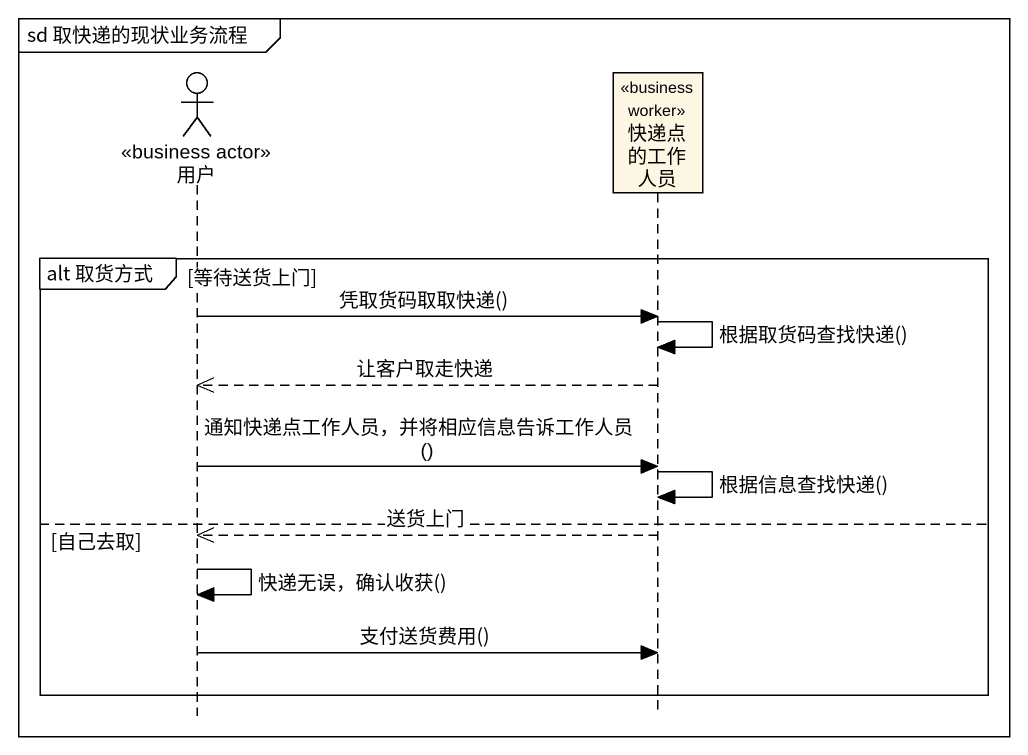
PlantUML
@startuml
mainframe sd 取快递的现状业务流程
hide footbox
actor 用户 <<business actor>>
participant 快递点的工作人员 <<business worker>>

group alt 取货方式 [等待送货上门]
  用户 -> 快递点的工作人员 : 凭取货码取取快递()
  快递点的工作人员 -> 快递点的工作人员 : 根据取货码查找快递()
  快递点的工作人员 -->> 用户 : 让客户取走快递
  用户 -> 快递点的工作人员 : 通知快递点工作人员，并将相应信息告诉工作人员()
  快递点的工作人员 -> 快递点的工作人员 : 根据信息查找快递()
else 自己去取
  快递点的工作人员 -->> 用户 : 送货上门
  用户 -> 用户 : 快递无误，确认收获()
  用户 -> 快递点的工作人员 : 支付送货费用()
end
@enduml
